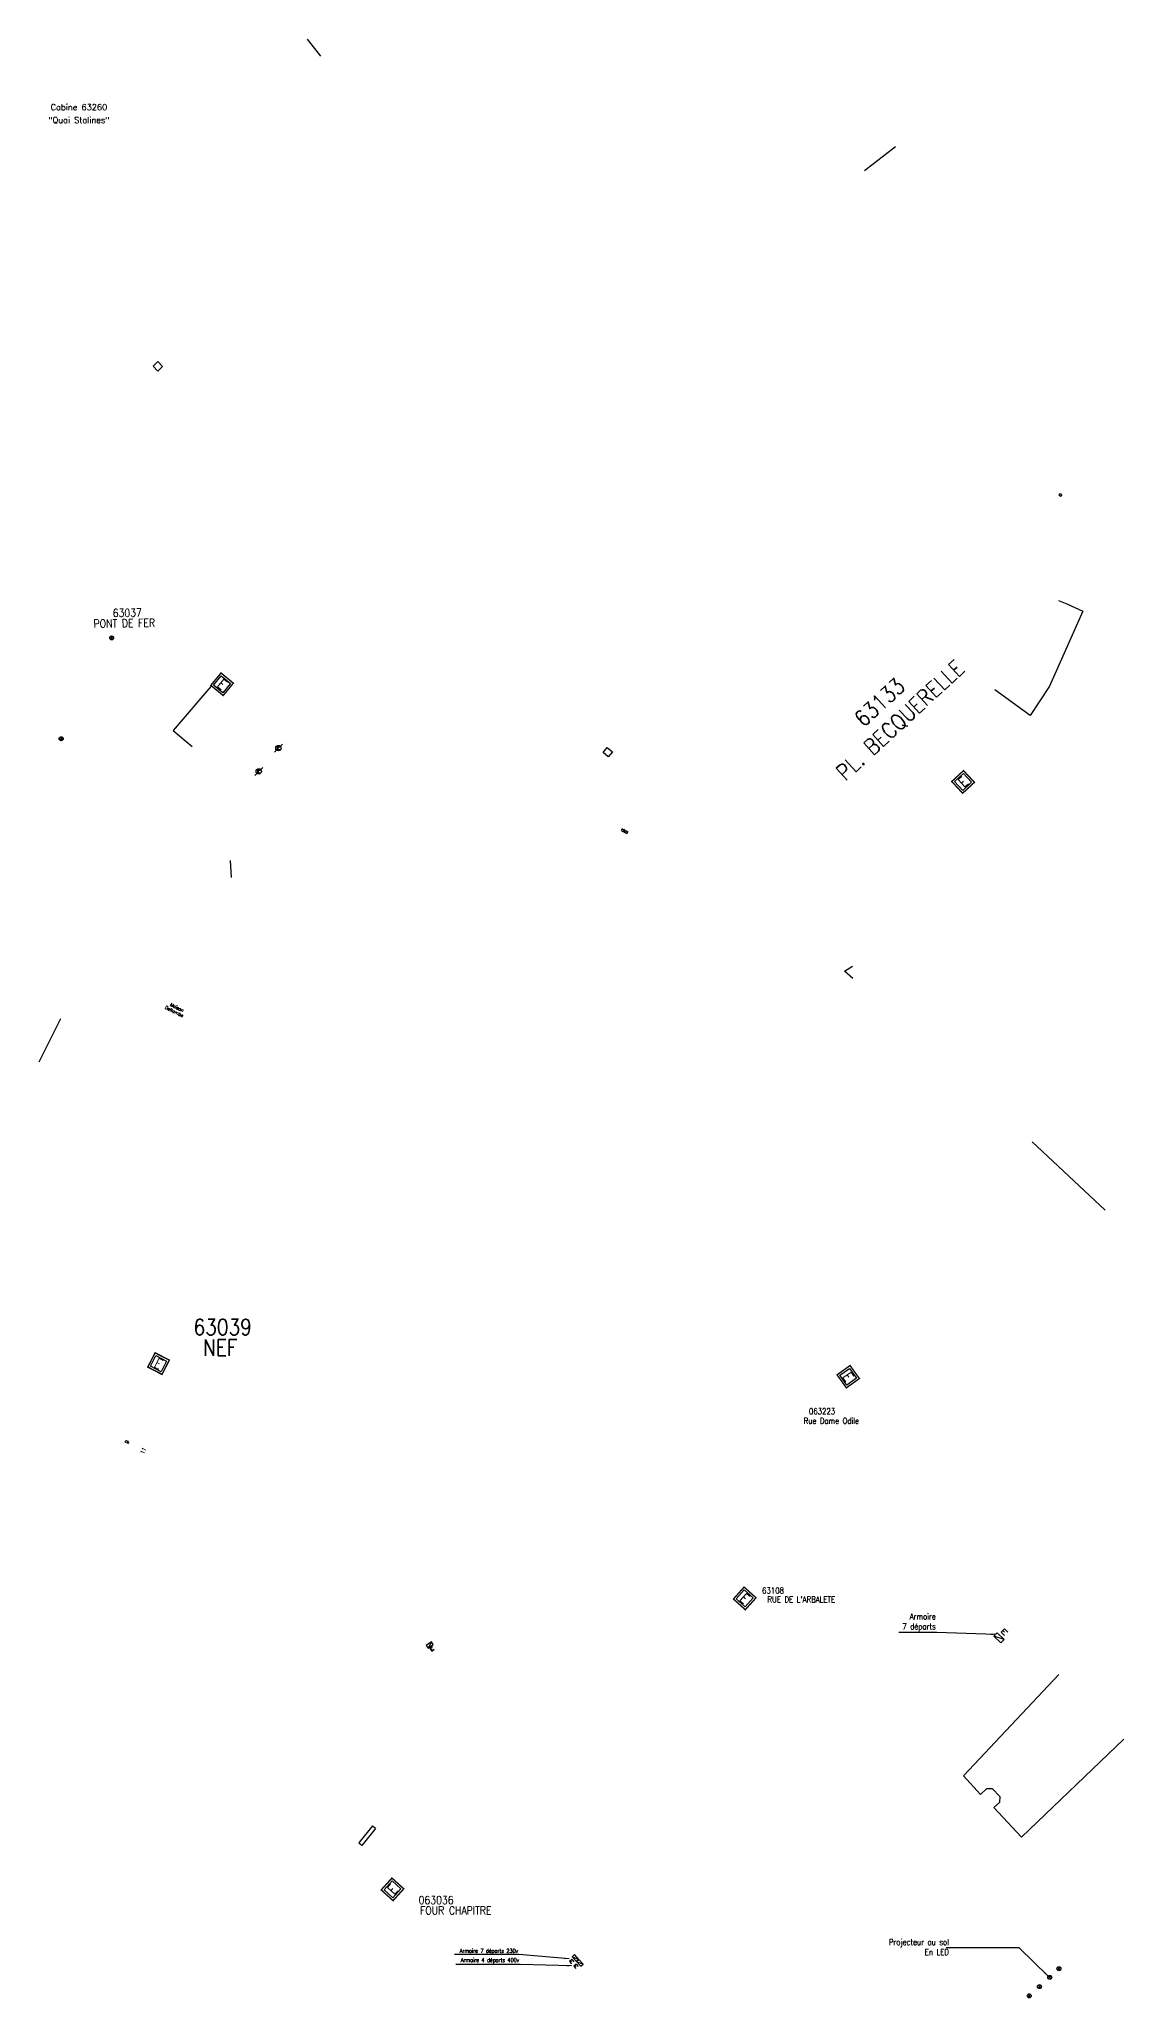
# Model space of a CAD drawing. Header units: millimetres. Extents: x 80014 to 81018, y 144000 to 145000.
# Drawn here: x 80505.5 to 80776.6, y 144510.5 to 145000 of the extents above; entities that cross this region are included whole.
import ezdxf
from ezdxf.enums import TextEntityAlignment as Align

# ---------------------------------------------------------------- set-up
doc = ezdxf.new("R2010")
doc.units = ezdxf.units.MM
doc.layers.get('0').update_dxf_attribs({"linetype": 'CONTINUOUS'})
for name, color, linetype in [('BB01', 7, 'CONTINUOUS'), ('BB06', 7, 'CONTINUOUS'), ('BB08', 7, 'CONTINUOUS'), ('BR12', 7, 'CONTINUOUS'), ('M_200', 7, 'CONTINUOUS'), ('W0008', 7, 'CONTINUOUS'), ('W0100', 7, 'CONTINUOUS'), ('W0412', 7, 'CONTINUOUS'), ('W0430', 7, 'CONTINUOUS'), ('W0469', 7, 'CONTINUOUS'), ('W0471', 7, 'CONTINUOUS')]:
    doc.layers.add(name, color=color, linetype=linetype)
doc.styles.add('B_ROMANS', font='ROMANS.shx', dxfattribs={"width": 0.75})
doc.styles.add('M_ROMANS', font='ROMANS.shx', dxfattribs={"width": 0.75})
doc.styles.get("Standard").update_dxf_attribs({"font": 'romans.shx', "width": 0.85})
doc.dimstyles.get("Standard").update_dxf_attribs({"dimtxt": 1.5, "dimasz": 1.2, "dimexe": 0.625, "dimexo": 0.625, "dimgap": 0.25, "dimtad": 1, "dimdec": 1, "dimzin": 0, "dimdsep": 46, "dimtxsty": 'Standard', "dimcen": -0.5, "dimadec": 0, "dimazin": 0, "dimtfac": 1, "dimtdec": 1, "dimtmove": 0, "dimatfit": 3, "dimfxl": 0, "dimtolj": 1, "dimtzin": 0, "dimarcsym": 0})

# ---------------------------------------------------------------- blocks, each defined once
blk = doc.blocks.new('M_200_56')
at = {"color": 0, "linetype": 'Continuous', "const_width": 0.35, "flags": 128}
blk.add_lwpolyline([(2, 2), (2, -2), (-2, -2), (-2, 2)], close=True, dxfattribs=at)
at = {"color": 0, "linetype": 'Continuous'}
blk.add_lwpolyline([(-1.5, 1.5), (1.5, 1.5), (1.5, -1.5), (-1.5, -1.5)], close=True, dxfattribs=at)
at = {"color": 0, "linetype": 'Continuous', "width": 0.85}
blk.add_text('E', height=2.5, dxfattribs=at).set_placement((0, 0), align=Align.MIDDLE_CENTER)
for tag, p in [('NUM', (0, 15.06)), ('NOM', (0, 8.65))]:
    blk.add_attdef(tag, text='', height=4, dxfattribs=at).set_placement(p, align=Align.MIDDLE)
at = {"color": 0, "linetype": 'Continuous', "style": 'M_ROMANS', "width": 0.75, "flags": 3}
for tag, p in [('DEF_LEG', (-0.13, -4.99)), ('DEF_COUP', (-0.13, -7.49)), ('DEF_TYPE', (-0.13, -9.99))]:
    blk.add_attdef(tag, text='', height=1.2, dxfattribs=at).set_placement(p, align=Align.MIDDLE)
blk = doc.blocks.new('BR1209')
at = {"color": 0, "linetype": 'Continuous', "flags": 128}
for points in [[(-0.5, 0), (0.5, 0)], [(0, 0.5), (0, -0.5)]]:
    blk.add_lwpolyline(points, dxfattribs=at)
at = {"color": 0, "linetype": 'Continuous'}
blk.add_circle((0, 0), 0.5, dxfattribs=at)
at = {"color": 0, "linetype": 'Continuous', "style": 'B_ROMANS', "width": 0.75}
blk.add_attdef('NUM', text='', height=1.2, dxfattribs=at).set_placement((0, 2), align=Align.MIDDLE)
at = {"color": 0, "linetype": 'Continuous', "style": 'B_ROMANS', "width": 0.75, "flags": 3}
for tag, p in [('DEF_LEG', (0, -10)), ('DEF_COUP', (0, -12.5)), ('DEF_TYPE', (0, -15))]:
    blk.add_attdef(tag, text='', height=1.2, dxfattribs=at).set_placement(p, align=Align.MIDDLE)
blk = doc.blocks.new('M_200_59')
at = {"layer": 'M_200', "color": 0, "linetype": 'Continuous', "const_width": 0.35, "flags": 128}
blk.add_lwpolyline([(4, 4), (4, 0), (0, 0), (0, 4)], close=True, dxfattribs=at)
at = {"layer": 'M_200', "color": 0, "linetype": 'Continuous'}
blk.add_lwpolyline([(0.5, 3.5), (3.5, 3.5), (3.5, 0.5), (0.5, 0.5)], close=True, dxfattribs=at)
at = {"layer": 'M_200', "insert": (2, 2), "char_height": 2.5, "width": 4, "attachment_point": 5}
blk.add_mtext('E', dxfattribs=at)
at = {"layer": 'M_200', "color": 0, "linetype": 'Continuous', "width": 0.85}
for tag, p in [('NUM', (2, 17.06)), ('NOM', (2, 10.65))]:
    blk.add_attdef(tag, text='', height=4, dxfattribs=at).set_placement(p, align=Align.MIDDLE)
at = {"layer": 'M_200', "color": 0, "linetype": 'Continuous', "style": 'M_ROMANS', "width": 0.75, "flags": 3}
for tag, p in [('DEF_COUP', (1.87, -5.49)), ('DEF_LEG', (1.87, -2.99)), ('DEF_TYPE', (1.87, -7.99))]:
    blk.add_attdef(tag, text='', height=1.2, dxfattribs=at).set_placement(p, align=Align.MIDDLE)
blk = doc.blocks.new('*U15')
at = {"flags": 128}
for points in [[(0.8, 0.8), (-0.8, 0.8)], [(-0.8, 0.8), (-0.8, 0)], [(0.8, 0.8), (-0.8, 0)], [(-0.8, 0), (0.8, 0)], [(0.8, 0), (0.8, 0.8)], [(-0.47, -0.31), (0.33, -0.31)], [(-0.47, -0.31), (-0.47, -1.11)], [(-0.47, -0.71), (-0.07, -0.71)], [(-0.47, -1.11), (0.33, -1.11)]]:
    blk.add_lwpolyline(points, dxfattribs=at)
blk = doc.blocks.new('T430')
at = {"flags": 128}
for points in [[(0.8, 0.8), (-0.8, 0.8)], [(-0.8, 0.8), (-0.8, 0)], [(0.8, 0.8), (-0.8, 0)], [(-0.8, 0), (0.8, 0)], [(-0.4, 2.1), (0.4, 2.1)], [(-0.4, 2.1), (-0.4, 1.3)], [(-0.4, 1.7), (0, 1.7)], [(-0.4, 1.3), (0.4, 1.3)], [(0.8, 0), (0.8, 0.8)]]:
    blk.add_lwpolyline(points, dxfattribs=at)
blk = doc.blocks.new('T471')
for p, q in [((-0.333334, 0.333334), (-0.333334, -0.333334)), ((-0.333334, 0.333334), (0.333334, 0.333334)), ((-0.333334, 0), (0, 0)), ((0.500001, 0.500001), (1.000002, 1.000002)), ((-0.500001, -0.500001), (-1.000002, -1.000002)), ((-0.333334, -0.333334), (0.333334, -0.333334))]:
    blk.add_line(p, q)
blk.add_ellipse((0, 0), major_axis=(0.471405, 0.471405), ratio=1, start_param=5.4977871438, end_param=11.780972451)
blk = doc.blocks.new('T469')
at = {"color": 0, "linetype": 'Continuous', "flags": 128}
for points in [[(-0.35, 0.35), (0.35, -0.35)], [(-0.35, -0.35), (0.35, 0.35)]]:
    blk.add_lwpolyline(points, dxfattribs=at)
at = {"color": 0, "linetype": 'Continuous'}
blk.add_circle((0, 0), 0.5, dxfattribs=at)
blk = doc.blocks.new('*U18')
at = {"flags": 128}
for points in [[(0.8, 0.8), (-0.8, 0.8)], [(-0.8, 0.8), (-0.8, 0)], [(0.8, 0.8), (-0.8, 0)], [(-0.8, 0), (0.8, 0)], [(0.4, 2.1), (-0.4, 2.1)], [(0.4, 1.3), (-0.4, 1.3)], [(0.4, 1.7), (0, 1.7)], [(0.4, 1.3), (0.4, 2.1)], [(0.8, 0), (0.8, 0.8)]]:
    blk.add_lwpolyline(points, dxfattribs=at)
blk = doc.blocks.new('T412')
for p, q in [((-0.3, 1.2), (0.3, 1.2)), ((-0.3, 1.2), (-0.3, 0.6)), ((-0.3, 0.6), (0.3, 0.6)), ((-0.3, 0.3), (0.3, 0.3)), ((-0.3, -0.3), (-0.3, 0.3)), ((0, 0.9), (0.3, 0.9)), ((0.3, 0.9), (0.3, 0.6)), ((0.3, 0.3), (0.3, -0.3)), ((0.3, -0.3), (-0.3, -0.3))]:
    blk.add_line(p, q)
blk.add_ellipse((0, 0), major_axis=(0.212, 0.212), ratio=1, start_param=5.497787, end_param=11.780972)

msp = doc.modelspace()

# ---------------------------------------------------------------- linework, layer by layer
at = {"color": 7}
for p, q in [((80588.79, 144553.43), (80585.4, 144549.17)), ((80589.57, 144552.8), (80586.19, 144548.55)), ((80588.79, 144553.43), (80589.18, 144553.11)), ((80589.57, 144552.8), (80589.18, 144553.11)), ((80585.4, 144549.17), (80585.8, 144548.86)), ((80586.19, 144548.55), (80585.8, 144548.86))]:
    msp.add_line(p, q, dxfattribs=at)
at = {"layer": 'BB01', "color": 252, "flags": 128}
for points in [[(80548.39, 144838.21), (80538.96, 144827.19), (80543.71, 144823.21)], [(80553.27, 144794.73), (80553.45, 144790.45)]]:
    msp.add_lwpolyline(points, dxfattribs=at)
at = {"layer": 'BB08', "color": 252}
for p, q in [((80760.36, 144591.26), (80736.58, 144565.94)), ((80751.03, 144550.62), (80776.62, 144575.09)), ((80736.58, 144565.94), (80740.8, 144561.28)), ((80740.8, 144561.28), (80742.4, 144562.74)), ((80742.4, 144562.74), (80743.72, 144562.75)), ((80743.72, 144562.75), (80745.59, 144560.8)), ((80745.59, 144560.8), (80745.58, 144559.26)), ((80745.58, 144559.26), (80744.12, 144558.07)), ((80744.12, 144558.07), (80751.03, 144550.62))]:
    msp.add_line(p, q, dxfattribs=at)
msp.add_lwpolyline([(80760.71, 144886.43), (80761.12, 144885.95), (80760.79, 144885.67), (80760.38, 144886.15)], close=True, dxfattribs=at)
at = {"layer": 'W0008', "color": 253}
msp.add_lwpolyline([(80533.98, 144918.28), (80535.14, 144919.42), (80536.33, 144918.2), (80535.17, 144917.06), (80533.98, 144918.28)], dxfattribs=at)
at = {"layer": 'W0008', "color": 252}
msp.add_lwpolyline([(80647.75, 144820.61), (80646.45, 144821.72), (80647.51, 144822.95), (80648.81, 144821.85)], close=True, dxfattribs=at)
msp.add_lwpolyline([(80505.5, 144744.44), (80510.95, 144755.26)], dxfattribs=at)
at = {"layer": 'W0100', "color": 252}
for points in [[(80575.92, 144995.76), (80572.6, 145000)], [(80760.32, 144859.74), (80762.34, 144858.83), (80766.34, 144857.03), (80758.03, 144838.3), (80753.18, 144830.97), (80744.41, 144837.4), (80744.41, 144837.4), (80744.41, 144837.4)], [(80708.9, 144765.21), (80706.84, 144767.08), (80708.81, 144768.35)]]:
    msp.add_lwpolyline(points, dxfattribs=at)
at = {"layer": 'W0100', "color": 252, "flags": 128}
for points in [[(80711.83, 144967.2), (80719.58, 144973.15)], [(80771.98, 144707.3), (80753.73, 144724.39)]]:
    msp.add_lwpolyline(points, dxfattribs=at)

# ---------------------------------------------------------------- block references
at = {"layer": 'BR12', "color": 252}
for p in [(80523.61, 144850.37), (80511, 144825.15)]:
    msp.add_blockref('BR1209', p, dxfattribs=at)
at = {"layer": 'M_200'}
ref = msp.add_blockref('M_200_56', (80551.22, 144838.77), dxfattribs=dict(at, rotation=320.4746845160219))
ref.add_attrib('NUM', '63037', dxfattribs={"layer": '0', "color": 0, "linetype": 'Continuous', "height": 2, "rotation": 0.7985, "width": 0.85}).set_placement((80527.52, 144856.63), align=Align.MIDDLE)
ref.add_attrib('NOM', 'PONT DE FER', dxfattribs={"layer": '0', "color": 0, "linetype": 'Continuous', "height": 2, "rotation": 0.7985, "width": 0.85}).set_placement((80526.77, 144854.02), align=Align.MIDDLE)
ref = msp.add_blockref('M_200_56', (80736.44, 144814.36), dxfattribs=dict(at, rotation=42.75442996486984))
ref.add_attrib('NUM', '63133', dxfattribs={"layer": '0', "color": 0, "linetype": 'Continuous', "height": 4, "rotation": 42.7544, "width": 0.85}).set_placement((80715.58, 144834.27), align=Align.MIDDLE)
ref.add_attrib('NOM', 'PL. BECQUERELLE', dxfattribs={"layer": '0', "color": 0, "linetype": 'Continuous', "height": 4, "rotation": 42.7544, "width": 0.85}).set_placement((80720.85, 144829.66), align=Align.MIDDLE)
ref = msp.add_blockref('M_200_56', (80535.34, 144668.98), dxfattribs=dict(at, rotation=332.7244846137908))
ref.add_attrib('NUM', '63039', dxfattribs={"layer": '0', "color": 0, "linetype": 'Continuous', "height": 4, "width": 0.85}).set_placement((80551.37, 144678.11), align=Align.MIDDLE)
ref.add_attrib('NOM', 'NEF', dxfattribs={"layer": '0', "color": 0, "linetype": 'Continuous', "height": 4, "width": 0.85}).set_placement((80550.75, 144672.96), align=Align.MIDDLE)
ref = msp.add_blockref('M_200_56', (80707.73, 144665.7), dxfattribs=dict(at, rotation=305.5386615961766))
ref.add_attrib('NUM', '063223', dxfattribs={"layer": '0', "color": 0, "linetype": 'Continuous', "height": 1.5, "width": 0.85}).set_placement((80701.19, 144657.05), align=Align.MIDDLE)
ref.add_attrib('NOM', 'Rue Dame Odile', dxfattribs={"layer": '0', "color": 0, "linetype": 'Continuous', "height": 1.5, "width": 0.85}).set_placement((80703.51, 144654.72), align=Align.MIDDLE)
ref = msp.add_blockref('M_200_56', (80681.86, 144610.29), dxfattribs=dict(at, rotation=318.1131544093721))
ref.add_attrib('NUM', '63108', dxfattribs={"layer": '0', "color": 0, "linetype": 'Continuous', "height": 1.5, "width": 0.85}).set_placement((80688.94, 144612.24), align=Align.MIDDLE)
ref.add_attrib('NOM', "RUE DE L'ARBALETE", dxfattribs={"layer": '0', "color": 0, "linetype": 'Continuous', "height": 1.5, "width": 0.85}).set_placement((80696.01, 144610.04), align=Align.MIDDLE)
ref = msp.add_blockref('M_200_59', (80593.96, 144534.75), dxfattribs=dict(at, rotation=47.89590199173158))
ref.add_attrib('NUM', '063036', dxfattribs={"color": 0, "linetype": 'Continuous', "height": 2, "width": 0.85}).set_placement((80604.73, 144534.89), align=Align.MIDDLE)
ref.add_attrib('NOM', 'FOUR CHAPITRE', dxfattribs={"color": 0, "linetype": 'Continuous', "height": 2, "width": 0.85}).set_placement((80609.63, 144532.3), align=Align.MIDDLE)
at = {"layer": 'W0412', "rotation": 59.14251651505177}
msp.add_blockref('T412', (80652.25, 144801.82), dxfattribs=at)
at = {"layer": 'W0430', "xscale": 1.5, "yscale": 1.5, "zscale": 1.5, "rotation": 316.6581894517604}
msp.add_blockref('T430', (80745.04, 144600), dxfattribs=at)
at = {"layer": 'W0430'}
for name, p, rotation in [('*U15', (80603.36, 144598.32), 35.34436270225183), ('*U18', (80639.85, 144520.66), 132.2884039468229), ('*U18', (80640.93, 144519.47), 132.2884039468229)]:
    msp.add_blockref(name, p, dxfattribs=dict(at, rotation=rotation))
at = {"layer": 'W0469'}
for p in [(80760.4, 144517.73), (80755.54, 144513.26), (80758.09, 144515.57), (80752.98, 144510.96)]:
    msp.add_blockref('T469', p, dxfattribs=at)
at = {"layer": 'W0471'}
for p in [(80565.29, 144822.81), (80560.39, 144817)]:
    msp.add_blockref('T471', p, dxfattribs=at)

# ---------------------------------------------------------------- texts
at = {"layer": 'BB06', "color": 252}
for s, p in [('Deltombe', (80536.87, 144757.73)), ('Maison', (80538.16, 144758.43))]:
    msp.add_text(s, height=0.8, rotation=333.4438, dxfattribs=at).set_placement(p)
at = {"layer": 'BB06', "color": 252, "linetype": 'Continuous', "width": 0.85}
for s, p in [('9', (80527.73, 144648.81)), ('11', (80531.6, 144646.29))]:
    msp.add_text(s, height=1, rotation=62.1957, dxfattribs=at).set_placement(p)
at = {"layer": 'BB08'}
for s, p in [('Cabine 63260', (80515.44, 144983)), ('"Quai Stalines"', (80515.44, 144979.79))]:
    msp.add_text(s, height=1.5, dxfattribs=at).set_placement(p, align=Align.MIDDLE_CENTER)
at = {"layer": 'W0430', "linetype": 'Continuous', "attachment_point": 9}
for s, insert, char_height in [('\\A1;Armoire \\P7 départs', (80729.61, 144602.04), 1.5), ('\\A1;Armoire 7 départs 230v', (80625.21, 144521.37), 1), ('\\A1;Armoire 4 départs 400v', (80625.49, 144519.07), 1)]:
    msp.add_mtext(s, dxfattribs=dict(at, insert=insert, char_height=char_height))
at = {"layer": 'W0469', "linetype": 'Continuous', "insert": (80732.91, 144521.16), "char_height": 1.5, "width": 5.26323429284048e-12, "attachment_point": 9}
msp.add_mtext('Projecteur au sol\\PEn LED', dxfattribs=at)

# ---------------------------------------------------------------- leaders
at = {"layer": 'W0430', "linetype": 'Continuous', "annotation_type": 0, "has_hookline": 1, "hookline_direction": 1}
for points, text_width in [([(80744.58, 144601.26), (80729.86, 144601.79)], 9.23), ([(80637.99, 144520.22), (80625.4, 144521.25)], 15.87), ([(80638.54, 144518.45), (80625.74, 144518.82)], 15.87)]:
    msp.add_leader(points, dimstyle='Standard', override={"dimgap": 0.25, "dimtad": 1, "dimfxl": 1.25}, dxfattribs=dict(at, text_width=text_width))
at = {"layer": 'W0469', "linetype": 'Continuous', "annotation_type": 0, "has_hookline": 1, "hookline_direction": 1, "text_width": 16.82}
msp.add_leader([(80757.71, 144515.89), (80750.48, 144522.96), (80749.28, 144522.96)], dimstyle='Standard', override={"dimgap": 0.25, "dimtad": 1, "dimfxl": 1.25}, dxfattribs=at)

doc.saveas('drawing.dxf')
